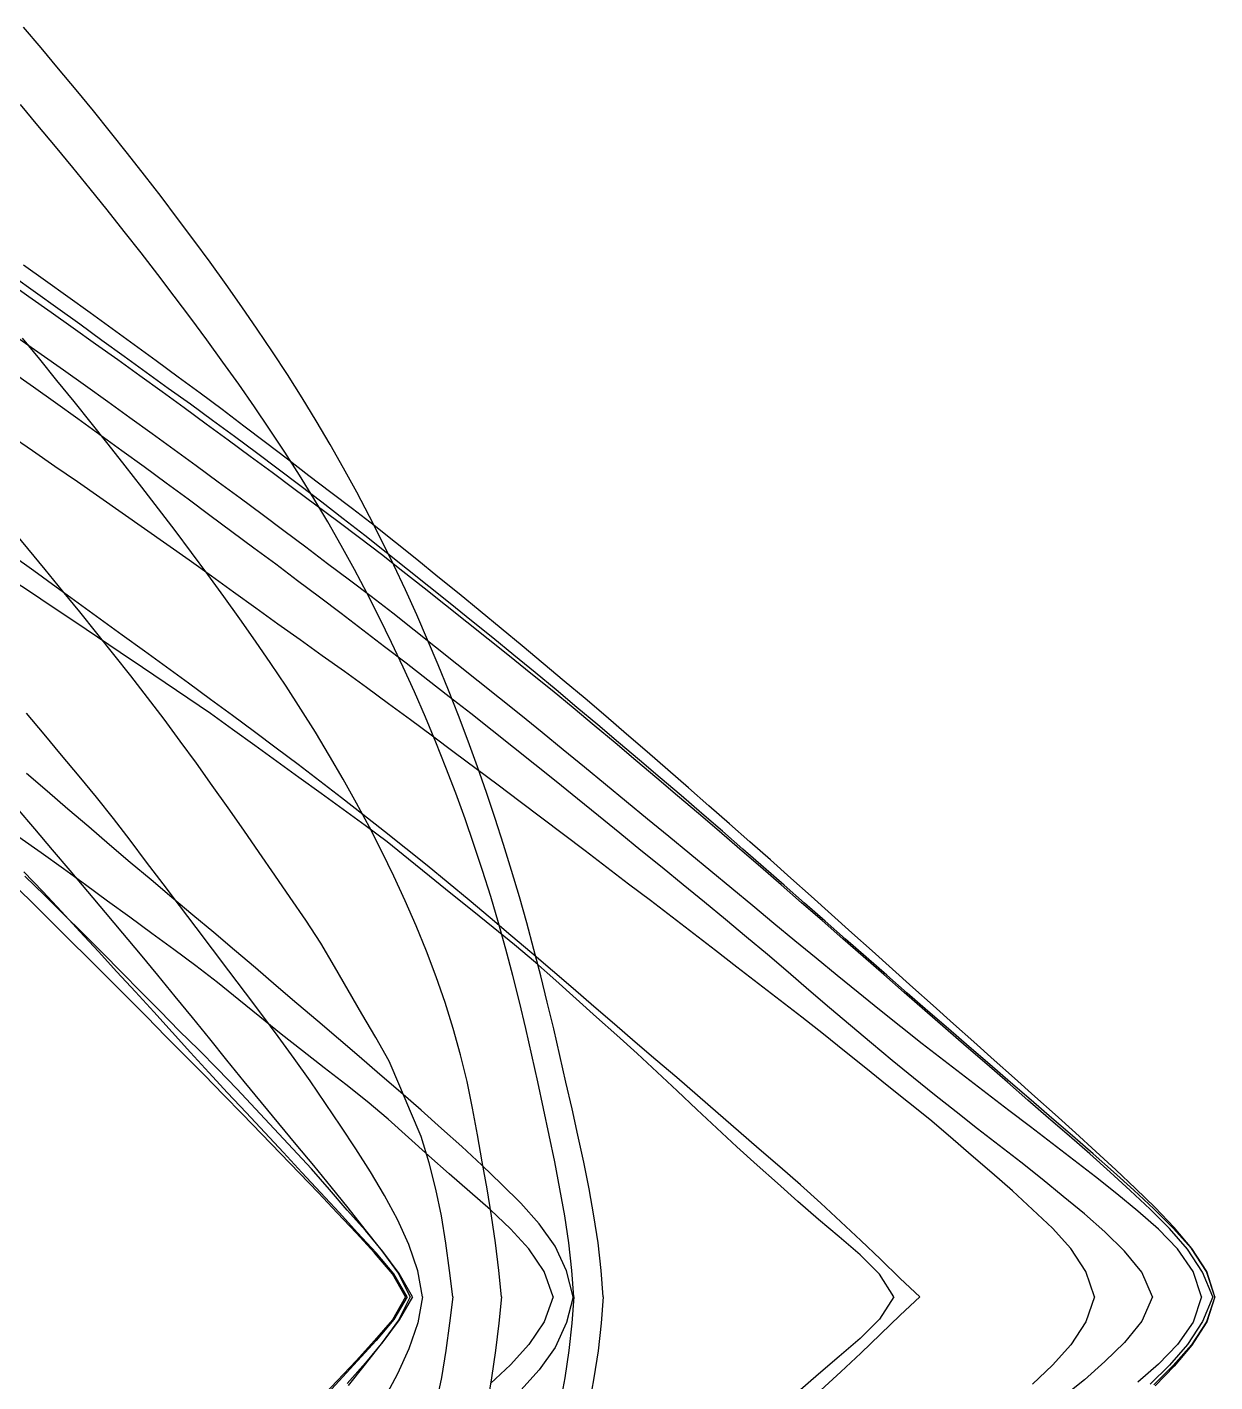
# Model space of a CAD drawing. Extents: x -4 to 218, y -16 to 16.
# Drawn here: x 213.776 to 218.127, y -0.312 to 4.653 of the extents above; entities that cross this region are included whole.
import ezdxf

# ---------------------------------------------------------------- set-up
doc = ezdxf.new("R2010")
doc.units = 0
doc.header["$MEASUREMENT"] = 0
doc.layers.add('Waterlines', color=7, linetype='Continuous')

msp = doc.modelspace()

# ---------------------------------------------------------------- linework, layer by layer
at = {"layer": 'Waterlines', "color": 135}
for points in [[(215.88542, 0), (215.87906, 0.09657), (215.86765, 0.19761), (215.85229, 0.29669), (215.83432, 0.3953), (215.81456, 0.49344), (215.79355, 0.59152), (215.77184, 0.68918), (215.74966, 0.78689), (215.72736, 0.88431), (215.70462, 0.98187), (215.68134, 1.07902), (215.65724, 1.1762), (215.63219, 1.27309), (215.60606, 1.36971), (215.57889, 1.46578), (215.55052, 1.56175), (215.52103, 1.65737), (215.49037, 1.75264), (215.45856, 1.8475), (215.42557, 1.94196), (215.39139, 2.03599), (215.35603, 2.12958), (215.31958, 2.22249), (215.28185, 2.31515), (215.24289, 2.40733), (215.20273, 2.49897), (215.16138, 2.59006), (215.11876, 2.68057), (215.07484, 2.77046), (215.0296, 2.85969), (214.98303, 2.94823), (214.93507, 3.03602), (214.8857, 3.12303), (214.8349, 3.20921), (214.78271, 3.29455), (214.72922, 3.37908), (214.67455, 3.46284), (214.61877, 3.54588), (214.56212, 3.62808), (214.50444, 3.70981), (214.44594, 3.79096), (214.38669, 3.87157), (214.32677, 3.95167), (214.26624, 4.0313), (214.20506, 4.11047), (214.14334, 4.18918), (214.08105, 4.26746), (214.01825, 4.3453), (213.95491, 4.42274), (213.89111, 4.49977), (213.82683, 4.57642), (213.76212, 4.65267)], [(215.77817, 0), (215.77142, 0.09673), (215.76009, 0.19742), (215.74513, 0.297), (215.72777, 0.39547), (215.70859, 0.49401), (215.68832, 0.59198), (215.66748, 0.68979), (215.64633, 0.78779), (215.62491, 0.88545), (215.60277, 0.98315), (215.57968, 1.08061), (215.55544, 1.17748), (215.52971, 1.27427), (215.50261, 1.37064), (215.47408, 1.46659), (215.44411, 1.56209), (215.41272, 1.65712), (215.37999, 1.75145), (215.34575, 1.8455), (215.31009, 1.93905), (215.27303, 2.03201), (215.23457, 2.12442), (215.19476, 2.21622), (215.15355, 2.30742), (215.11098, 2.39797), (215.06699, 2.48785), (215.02168, 2.57683), (214.97485, 2.66527), (214.92657, 2.75295), (214.87688, 2.83979), (214.8257, 2.9258), (214.7731, 3.01093), (214.71922, 3.09525), (214.66414, 3.1788), (214.60802, 3.26162), (214.55092, 3.34379), (214.49292, 3.42534), (214.43417, 3.50632), (214.37485, 3.58663), (214.31477, 3.66665), (214.2541, 3.74623), (214.19289, 3.82538), (214.13113, 3.90412), (214.06889, 3.98245), (214.00616, 4.06041), (213.94298, 4.13798), (213.87935, 4.2152), (213.81529, 4.29207), (213.75084, 4.36859)], [(218.12697, 0), (218.09697, 0.09236), (218.04219, 0.17728), (217.97762, 0.25391), (217.90833, 0.32642), (217.83669, 0.39637), (217.76385, 0.46496), (217.69046, 0.53278), (217.61642, 0.6003), (217.54234, 0.6673), (217.46785, 0.73426), (217.39326, 0.80101), (217.31876, 0.8675), (217.244, 0.93409), (217.16925, 1.00065), (217.09454, 1.06722), (217.02007, 1.13371), (216.9455, 1.20045), (216.87102, 1.26729), (216.79657, 1.33414), (216.72212, 1.40097), (216.64778, 1.46758), (216.57314, 1.53424), (216.49838, 1.60074), (216.42351, 1.6671), (216.34851, 1.73329), (216.27341, 1.79933), (216.19815, 1.86521), (216.12277, 1.93094), (216.04726, 1.9965), (215.97154, 2.06186), (215.89561, 2.127), (215.81947, 2.19189), (215.74323, 2.25639), (215.66658, 2.32077), (215.58971, 2.38488), (215.5128, 2.4486), (215.43559, 2.51221), (215.35825, 2.57558), (215.28078, 2.63867), (215.20294, 2.70164), (215.12498, 2.76418), (215.04665, 2.82621), (214.96762, 2.88731), (214.88786, 2.94772), (214.80823, 3.00831), (214.72888, 3.06904), (214.64941, 3.1298), (214.56967, 3.1905), (214.48999, 3.25075), (214.4099, 3.31077), (214.32954, 3.3704), (214.24895, 3.42968), (214.16832, 3.48856), (214.0873, 3.54731), (214.00613, 3.60584), (213.92485, 3.66418), (213.84344, 3.72234), (213.7621, 3.78029)], [(218.12697, 0), (218.09651, 0.09204), (218.04109, 0.17632), (217.9745, 0.25152), (217.90369, 0.32253), (217.83026, 0.39061), (217.75566, 0.45734), (217.68062, 0.52345), (217.60519, 0.58923), (217.52954, 0.65475), (217.45386, 0.72001), (217.37807, 0.7853), (217.30226, 0.85067), (217.22661, 0.91603), (217.15097, 0.98149), (217.07535, 1.04701), (217.00003, 1.11242), (216.92479, 1.17823), (216.84949, 1.24444), (216.77428, 1.31046), (216.69901, 1.37649), (216.62387, 1.4424), (216.54868, 1.50834), (216.47346, 1.57423), (216.3981, 1.64004), (216.32274, 1.70556), (216.24695, 1.77108), (216.17114, 1.83624), (216.09514, 1.9012), (216.01888, 1.96611), (215.94258, 2.03081), (215.86623, 2.09537), (215.78986, 2.15974), (215.71339, 2.22397), (215.6367, 2.28802), (215.5591, 2.351), (215.48123, 2.41412), (215.40352, 2.47714), (215.32565, 2.54011), (215.24773, 2.60283), (215.16969, 2.66528), (215.09132, 2.72752), (215.01276, 2.78936), (214.93385, 2.85078), (214.85468, 2.91178), (214.77522, 2.97237), (214.69531, 3.03272), (214.61531, 3.09257), (214.53508, 3.15204), (214.45442, 3.21133), (214.37363, 3.2703), (214.29286, 3.32888), (214.21176, 3.38748), (214.13065, 3.44609), (214.04977, 3.50476), (213.96878, 3.56353), (213.88776, 3.62203), (213.80624, 3.68044), (213.72472, 3.73839)], [(218.11882, 0), (218.08211, 0.09052), (218.02692, 0.17467), (217.96109, 0.25031), (217.89005, 0.3207), (217.81694, 0.38936), (217.74323, 0.45703), (217.66826, 0.52348), (217.5929, 0.58926), (217.5175, 0.65484), (217.44194, 0.72055), (217.36658, 0.78606), (217.29097, 0.85173), (217.21538, 0.91735), (217.14001, 0.98283), (217.0645, 1.04855), (216.98911, 1.11436), (216.91383, 1.1803), (216.83864, 1.2463), (216.76361, 1.31218), (216.68837, 1.37817), (216.61304, 1.44404), (216.53758, 1.50974), (216.46199, 1.57528), (216.38646, 1.6405), (216.31064, 1.70573), (216.23473, 1.77082), (216.15872, 1.83578), (216.08243, 1.90077), (216.00616, 1.96546), (215.92986, 2.02977), (215.85303, 2.09395), (215.77589, 2.15779), (215.69862, 2.22113), (215.62088, 2.28428), (215.54308, 2.34697), (215.46497, 2.4095), (215.38676, 2.47182), (215.30856, 2.53394), (215.23021, 2.59601), (215.15178, 2.65808), (215.07385, 2.71996), (214.99384, 2.78072), (214.91374, 2.84074), (214.83357, 2.90058), (214.75328, 2.96033), (214.67288, 3.02), (214.59254, 3.07946), (214.51207, 3.13883), (214.43152, 3.19802), (214.35074, 3.25708), (214.2699, 3.31584), (214.18892, 3.37436), (214.1076, 3.4328), (214.02628, 3.49095), (213.94479, 3.54896), (213.86336, 3.60678), (213.78169, 3.66468), (213.70003, 3.72253)], [(218.07803, 0), (218.04756, 0.09257), (217.98985, 0.17509), (217.92018, 0.24719), (217.8452, 0.31346), (217.76762, 0.37692), (217.68918, 0.43889), (217.60995, 0.50029), (217.53065, 0.56125), (217.4512, 0.62216), (217.37207, 0.68274), (217.29268, 0.74347), (217.2132, 0.80454), (217.13387, 0.86592), (217.05508, 0.92734), (216.97641, 0.98931), (216.89828, 1.05167), (216.82063, 1.11438), (216.7431, 1.17762), (216.66591, 1.24096), (216.5885, 1.3044), (216.51128, 1.36822), (216.43413, 1.43209), (216.35709, 1.4959), (216.28014, 1.55959), (216.20313, 1.62324), (216.1259, 1.68691), (216.04865, 1.75016), (215.97133, 1.81326), (215.89404, 1.87695), (215.81696, 1.94072), (215.73956, 2.00443), (215.66217, 2.06765), (215.58438, 2.13069), (215.50647, 2.1934), (215.42834, 2.25599), (215.35017, 2.31837), (215.27194, 2.38058), (215.19354, 2.44268), (215.11523, 2.5044), (215.03654, 2.56561), (214.95619, 2.6257), (214.87614, 2.68603), (214.7962, 2.74624), (214.71631, 2.80626), (214.63625, 2.86619), (214.55594, 2.92603), (214.47568, 2.98551), (214.3951, 3.04481), (214.31438, 3.10382), (214.23349, 3.16257), (214.15233, 3.22118), (214.07115, 3.27949), (213.98978, 3.33763), (213.90849, 3.3954), (213.82683, 3.45312), (213.74507, 3.51045)], [(215.51294, 0), (215.50417, 0.09667), (215.49203, 0.19748), (215.47731, 0.2968), (215.46065, 0.39535), (215.44305, 0.49418), (215.4257, 0.59277), (215.40767, 0.69116), (215.3873, 0.78928), (215.36369, 0.88643), (215.33682, 0.98267), (215.30682, 1.07827), (215.27396, 1.17291), (215.23856, 1.26632), (215.2007, 1.35903), (215.16066, 1.45081), (215.11874, 1.54145), (215.07491, 1.63149), (215.02936, 1.72063), (214.98218, 1.80892), (214.93343, 1.89633), (214.88329, 1.9827), (214.83157, 2.06842), (214.77847, 2.15328), (214.72408, 2.23728), (214.66852, 2.32052), (214.61205, 2.40287), (214.55453, 2.4848), (214.49626, 2.56616), (214.43727, 2.64701), (214.37767, 2.7274), (214.31757, 2.8074), (214.25697, 2.88703), (214.19594, 2.96632), (214.13449, 3.04528), (214.07275, 3.12376), (214.01053, 3.20212), (213.94794, 3.28019), (213.88501, 3.35798), (213.82175, 3.43551), (213.75819, 3.5128)], [(217.89778, 0), (217.85924, 0.08945), (217.79568, 0.16743), (217.7236, 0.23737), (217.64922, 0.304), (217.57112, 0.36725), (217.49409, 0.43069), (217.41605, 0.4933), (217.33693, 0.5547), (217.25761, 0.61577), (217.1787, 0.6772), (217.1003, 0.73932), (217.02246, 0.80218), (216.94516, 0.86571), (216.86838, 0.9298), (216.79181, 0.99435), (216.71562, 1.05907), (216.63957, 1.124), (216.56386, 1.18888), (216.48799, 1.25374), (216.41093, 1.31808), (216.33382, 1.38186), (216.25668, 1.44541), (216.17943, 1.50889), (216.10196, 1.57238), (216.02451, 1.63571), (215.94698, 1.69892), (215.86934, 1.762), (215.79176, 1.82478), (215.71388, 1.88755), (215.63585, 1.95015), (215.55766, 2.01256), (215.47932, 2.07476), (215.4008, 2.13675), (215.3221, 2.1985), (215.24321, 2.26003), (215.16432, 2.32116), (215.08505, 2.38221), (215.00555, 2.443), (214.92593, 2.50355), (214.84616, 2.56388), (214.76627, 2.62401), (214.68626, 2.68397), (214.60616, 2.74376), (214.52579, 2.80351), (214.44551, 2.863), (214.36519, 2.92231), (214.28456, 2.98162), (214.2039, 3.04074), (214.12315, 3.09968), (214.04234, 3.1584), (213.96124, 3.21698), (213.88008, 3.27518), (213.79851, 3.33326), (213.71683, 3.39118)], [(217.68567, 0), (217.65398, 0.09211), (217.59912, 0.17675), (217.53148, 0.25085), (217.45921, 0.32031), (217.38506, 0.38767), (217.31004, 0.4538), (217.23434, 0.51914), (217.15881, 0.58438), (217.08231, 0.64899), (217.00429, 0.71193), (216.92622, 0.77447), (216.84834, 0.83726), (216.77061, 0.90004), (216.6926, 0.96262), (216.61382, 1.02409), (216.53432, 1.08535), (216.45523, 1.14647), (216.37614, 1.20767), (216.29698, 1.26899), (216.21822, 1.32998), (216.13878, 1.391), (216.05905, 1.45169), (215.97929, 1.51237), (215.89969, 1.57293), (215.82011, 1.63344), (215.74059, 1.69387), (215.66101, 1.75426), (215.58125, 1.81408), (215.50087, 1.8743), (215.42082, 1.93432), (215.34064, 1.99432), (215.2605, 2.05413), (215.18019, 2.11383), (215.09978, 2.17328), (215.01926, 2.23228), (214.93832, 2.29086), (214.85687, 2.34906), (214.77551, 2.40679), (214.69398, 2.46497), (214.61304, 2.52368), (214.5321, 2.58251), (214.45079, 2.64108), (214.36938, 2.69907), (214.28767, 2.75683), (214.20576, 2.81442), (214.12392, 2.87173), (214.04184, 2.92898), (213.95973, 2.98606), (213.87758, 3.04298), (213.79521, 3.09983), (213.71294, 3.15639)], [(215.33475, 0), (215.32346, 0.09672), (215.30989, 0.19682), (215.29382, 0.29591), (215.27347, 0.39416), (215.24873, 0.49129), (215.21907, 0.58675), (215.18027, 0.67924), (215.14122, 0.77144), (215.10188, 0.86321), (215.05269, 0.95049), (215.00211, 1.03724), (214.9518, 1.12372), (214.90157, 1.21002), (214.85104, 1.29628), (214.79674, 1.38002), (214.73964, 1.46264), (214.68292, 1.54523), (214.62616, 1.62762), (214.56915, 1.70989), (214.51176, 1.79202), (214.45409, 1.8737), (214.3958, 1.95505), (214.33685, 2.03584), (214.27719, 2.11607), (214.21664, 2.19592), (214.15549, 2.27509), (214.09367, 2.35375), (214.03128, 2.43197), (213.96841, 2.50983), (213.90521, 2.58743), (213.8418, 2.66488), (213.77827, 2.74224), (213.71475, 2.81937)], [(217.04579, 0), (216.97371, 0.06695), (216.9019, 0.13724), (216.82959, 0.20634), (216.75636, 0.27475), (216.6832, 0.34282), (216.60905, 0.41014), (216.5331, 0.4755), (216.4574, 0.54091), (216.38185, 0.60646), (216.30681, 0.67203), (216.23117, 0.73788), (216.1552, 0.80299), (216.07915, 0.86808), (216.00317, 0.9332), (215.92726, 0.99846), (215.85167, 1.06366), (215.77592, 1.12905), (215.70015, 1.19435), (215.62422, 1.2595), (215.54811, 1.32439), (215.47171, 1.38894), (215.39497, 1.45312), (215.31804, 1.51674), (215.24059, 1.58007), (215.16277, 1.64295), (215.08458, 1.70536), (215.00601, 1.76728), (214.92708, 1.82869), (214.84779, 1.88966), (214.76817, 1.95021), (214.68829, 2.01039), (214.60835, 2.07011), (214.52803, 2.12968), (214.44753, 2.189), (214.3667, 2.24823), (214.28593, 2.30716), (214.20514, 2.36591), (214.12418, 2.42465), (214.04332, 2.48327), (213.96243, 2.54202), (213.88173, 2.60081), (213.80054, 2.65961), (213.71938, 2.71797)], [(216.95047, 0), (216.89821, 0.08221), (216.82698, 0.15347), (216.75098, 0.21899), (216.67462, 0.28353), (216.59914, 0.34949), (216.52461, 0.41599), (216.44962, 0.4823), (216.37546, 0.54965), (216.30182, 0.61744), (216.22885, 0.68577), (216.15674, 0.75471), (216.08418, 0.82349), (216.00998, 0.89099), (215.93555, 0.95799), (215.86121, 1.02488), (215.78677, 1.09187), (215.71265, 1.15861), (215.63861, 1.22541), (215.56129, 1.28956), (215.48344, 1.35255), (215.40567, 1.41544), (215.328, 1.47829), (215.2502, 1.54127), (215.17278, 1.60404), (215.095, 1.66669), (215.01425, 1.72633), (214.9333, 1.78532), (214.85245, 1.8441), (214.77145, 1.9029), (214.69052, 1.96155), (214.60956, 2.02016), (214.52859, 2.07865), (214.4476, 2.1369), (214.36479, 2.19327), (214.2818, 2.24934), (214.19884, 2.30539), (214.11592, 2.36137), (214.03296, 2.41727), (213.94998, 2.47308), (213.86693, 2.5288), (213.7838, 2.58443), (213.70059, 2.63993)], [(215.22433, 0), (215.20636, 0.09547), (215.17374, 0.19113), (215.13254, 0.28283), (215.08534, 0.37121), (215.03397, 0.45714), (214.98012, 0.5417), (214.92505, 0.62523), (214.86919, 0.70848), (214.81267, 0.79096), (214.75446, 0.87271), (214.6953, 0.95345), (214.63541, 1.03399), (214.57535, 1.11411), (214.51514, 1.19407), (214.45479, 1.27397), (214.39445, 1.35367), (214.33392, 1.43353), (214.27351, 1.51321), (214.21313, 1.59287), (214.153, 1.67254), (214.09264, 1.75227), (214.0298, 1.83045), (213.96603, 1.90768), (213.90192, 1.98479), (213.83784, 2.06169), (213.77373, 2.13867)], [(215.7755, 0), (215.7522, 0.09453), (215.7099, 0.18594), (215.65164, 0.26746), (215.58488, 0.34236), (215.51349, 0.41238), (215.442, 0.4824), (215.3683, 0.55034), (215.29391, 0.61709), (215.21877, 0.68355), (215.14359, 0.74926), (215.0679, 0.81476), (214.99214, 0.87987), (214.91603, 0.94506), (214.8401, 1.01003), (214.76398, 1.0751), (214.68803, 1.13994), (214.61188, 1.20482), (214.53569, 1.26956), (214.45923, 1.33428), (214.38286, 1.39865), (214.30624, 1.46299), (214.22963, 1.52727), (214.1532, 1.59162), (214.07704, 1.65634), (214.00107, 1.72152), (213.92535, 1.78677), (213.84943, 1.8522), (213.77374, 1.91736)], [(215.17848, 0), (215.136, 0.08612), (215.07581, 0.16775), (215.01437, 0.24697), (214.95189, 0.3255), (214.88895, 0.40336), (214.82547, 0.48093), (214.7617, 0.55807), (214.69762, 0.63512), (214.6338, 0.71193), (214.57022, 0.78934), (214.50749, 0.86729), (214.44481, 0.94548), (214.38171, 1.02333), (214.31833, 1.10072), (214.25459, 1.17797), (214.19072, 1.25498), (214.12654, 1.33197), (214.06238, 1.40863), (213.99791, 1.48528), (213.93333, 1.56177), (213.86858, 1.63807), (213.80365, 1.71423), (213.73853, 1.79022)], [(215.7025, 0), (215.67003, 0.09204), (215.61388, 0.17541), (215.54591, 0.24943), (215.47285, 0.31796), (215.39697, 0.38388), (215.3215, 0.44983), (215.2467, 0.51628), (215.17223, 0.58323), (215.09843, 0.65073), (215.02184, 0.71548), (214.94293, 0.77744), (214.864, 0.83897), (214.78493, 0.90074), (214.70638, 0.9627), (214.62833, 1.02535), (214.55064, 1.08839), (214.47247, 1.15108), (214.3932, 1.21233), (214.31287, 1.27231), (214.23222, 1.33154), (214.15132, 1.39082), (214.07066, 1.45), (213.98976, 1.50919), (213.90869, 1.56808), (213.82733, 1.6265), (213.74557, 1.68431)], [(215.16766, 0), (215.11931, 0.0839), (215.05377, 0.16055), (214.98625, 0.2347), (214.91873, 0.30864), (214.85059, 0.38234), (214.78244, 0.45579), (214.71434, 0.52904), (214.64621, 0.60215), (214.57796, 0.67503), (214.50934, 0.74737), (214.44165, 0.82143), (214.37415, 0.89562), (214.30685, 0.96959), (214.23947, 1.04356), (214.17207, 1.1174), (214.10448, 1.19121), (214.03685, 1.26479), (213.96899, 1.33828), (213.90096, 1.41154), (213.83269, 1.48459), (213.7641, 1.55752)], [(215.18755, 0), (215.13905, 0.08501), (215.07919, 0.16574), (215.01476, 0.24274), (214.94835, 0.31753), (214.88336, 0.39354), (214.81683, 0.4688), (214.74908, 0.5426), (214.68085, 0.61591), (214.6124, 0.6888), (214.54367, 0.7614), (214.47467, 0.83355), (214.40482, 0.90486), (214.33321, 0.97498), (214.26271, 1.04611), (214.19241, 1.11746), (214.12212, 1.18874), (214.05171, 1.2598), (213.98117, 1.33058), (213.91017, 1.40118), (213.83885, 1.47134), (213.76712, 1.54105)], [(215.16119, 0), (215.11415, 0.08405), (215.04837, 0.1605), (214.98058, 0.23466), (214.91194, 0.30784), (214.84305, 0.38032), (214.77362, 0.45281), (214.70421, 0.52488), (214.63467, 0.59673), (214.56482, 0.66858), (214.49484, 0.74027), (214.4249, 0.81161), (214.35463, 0.88301), (214.28427, 0.95423), (214.21378, 1.02535), (214.14333, 1.09617), (214.07257, 1.16704), (214.00172, 1.23779), (213.93077, 1.30843), (213.85971, 1.37894), (213.78859, 1.44934), (213.71735, 1.51965)], [(215.16119, 0), (215.11415, -0.08405), (215.04837, -0.1605), (214.98058, -0.23466), (214.91194, -0.30784), (214.84305, -0.38032)], [(215.16766, 0), (215.11931, -0.0839), (215.05377, -0.16055), (214.98625, -0.2347), (214.91873, -0.30864), (214.85059, -0.38234)], [(215.18755, 0), (215.13905, -0.08501), (215.07919, -0.16574), (215.01476, -0.24274), (214.94835, -0.31753)], [(215.17848, 0), (215.136, -0.08612), (215.07581, -0.16775), (215.01437, -0.24697), (214.95189, -0.3255)], [(215.22433, 0), (215.20636, -0.09547), (215.17374, -0.19113), (215.13254, -0.28283), (215.08534, -0.37121)], [(215.33475, 0), (215.32346, -0.09672), (215.30989, -0.19682), (215.29382, -0.29591), (215.27347, -0.39416)], [(215.51294, 0), (215.50417, -0.09667), (215.49203, -0.19748), (215.47731, -0.2968), (215.46065, -0.39535)], [(215.7025, 0), (215.67003, -0.09204), (215.61388, -0.17541), (215.54591, -0.24943), (215.47285, -0.31796)], [(215.7755, 0), (215.7522, -0.09453), (215.7099, -0.18594), (215.65164, -0.26746), (215.58488, -0.34236)], [(215.77817, 0), (215.77142, -0.09673), (215.76009, -0.19742), (215.74513, -0.297), (215.72777, -0.39547)], [(215.88542, 0), (215.87906, -0.09657), (215.86765, -0.19761), (215.85229, -0.29669), (215.83432, -0.3953)], [(216.95047, 0), (216.89821, -0.08221), (216.82698, -0.15347), (216.75098, -0.21899), (216.67462, -0.28353), (216.59914, -0.34949)], [(217.04579, 0), (216.97371, -0.06695), (216.9019, -0.13724), (216.82959, -0.20634), (216.75636, -0.27475), (216.6832, -0.34282)], [(217.68567, 0), (217.65398, -0.09211), (217.59912, -0.17675), (217.53148, -0.25085), (217.45921, -0.32031)], [(217.89778, 0), (217.85924, -0.08945), (217.79568, -0.16743), (217.7236, -0.23737), (217.64922, -0.304), (217.57112, -0.36725)], [(218.07803, 0), (218.04756, -0.09257), (217.98985, -0.17509), (217.92018, -0.24719), (217.8452, -0.31346)], [(218.11882, 0), (218.08211, -0.09052), (218.02692, -0.17467), (217.96109, -0.25031), (217.89005, -0.3207)], [(218.12697, 0), (218.09651, -0.09204), (218.04109, -0.17632), (217.9745, -0.25152), (217.90369, -0.32253)], [(218.12697, 0), (218.09697, -0.09236), (218.04219, -0.17728), (217.97762, -0.25391), (217.90833, -0.32642)]]:
    msp.add_lwpolyline(points, dxfattribs=at)

doc.saveas('drawing.dxf')
